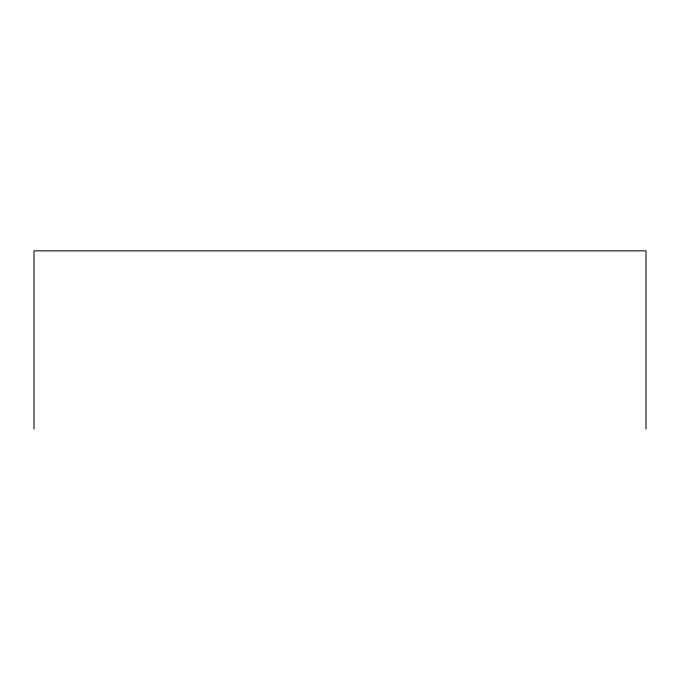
<?xml version="1.0" encoding="UTF-8"?>
<svg xmlns="http://www.w3.org/2000/svg" width="680" height="680" viewBox="0 0 680 680"><rect width="100%" height="100%" fill="white"/><g stroke="black" fill="none" stroke-linecap="round" stroke-linejoin="round"><path stroke-width="1.02" d="M646 429.131L646 250.869L34 250.869L34 429.131"/></g></svg>
